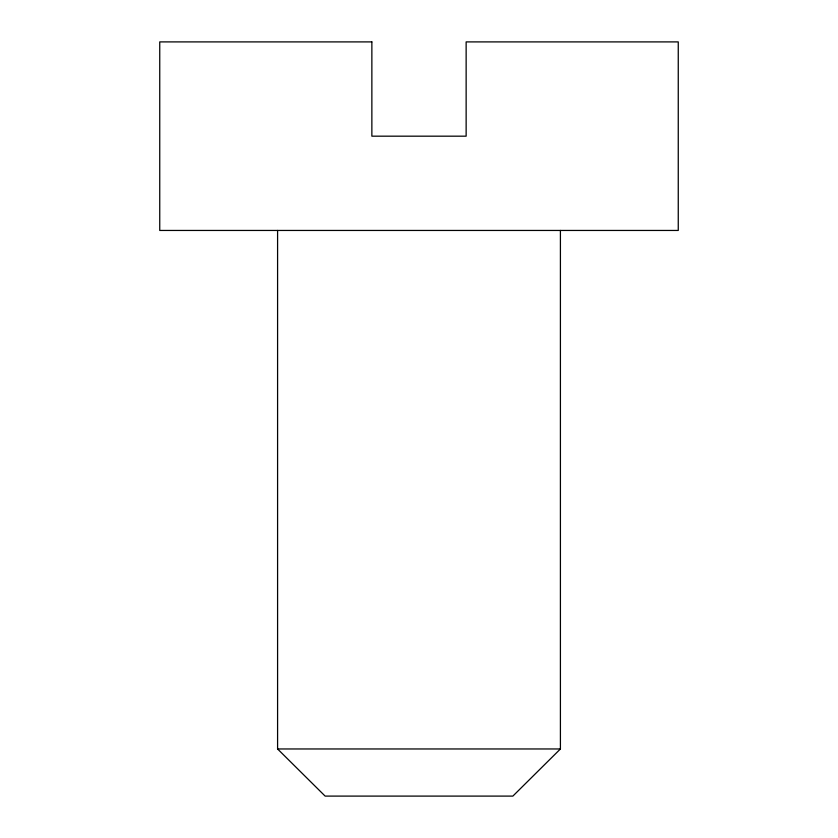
<?xml version="1.0" encoding="UTF-8"?>
<svg xmlns="http://www.w3.org/2000/svg" width="838" height="838" viewBox="0 0 838 838"><rect width="100%" height="100%" fill="white"/><g stroke="black" fill="none" stroke-linecap="round" stroke-linejoin="round"><path stroke-width="1.26" d="M560.413 230.45L560.413 748.963L512.866 796.1L325.134 796.1L277.588 748.963L277.588 230.45M277.588 748.963L560.413 748.963M371.863 41.9L159.744 41.9L159.744 230.45L678.256 230.45L678.256 41.9L466.138 41.9L466.138 136.175L371.863 136.175L371.863 41.9"/></g></svg>
